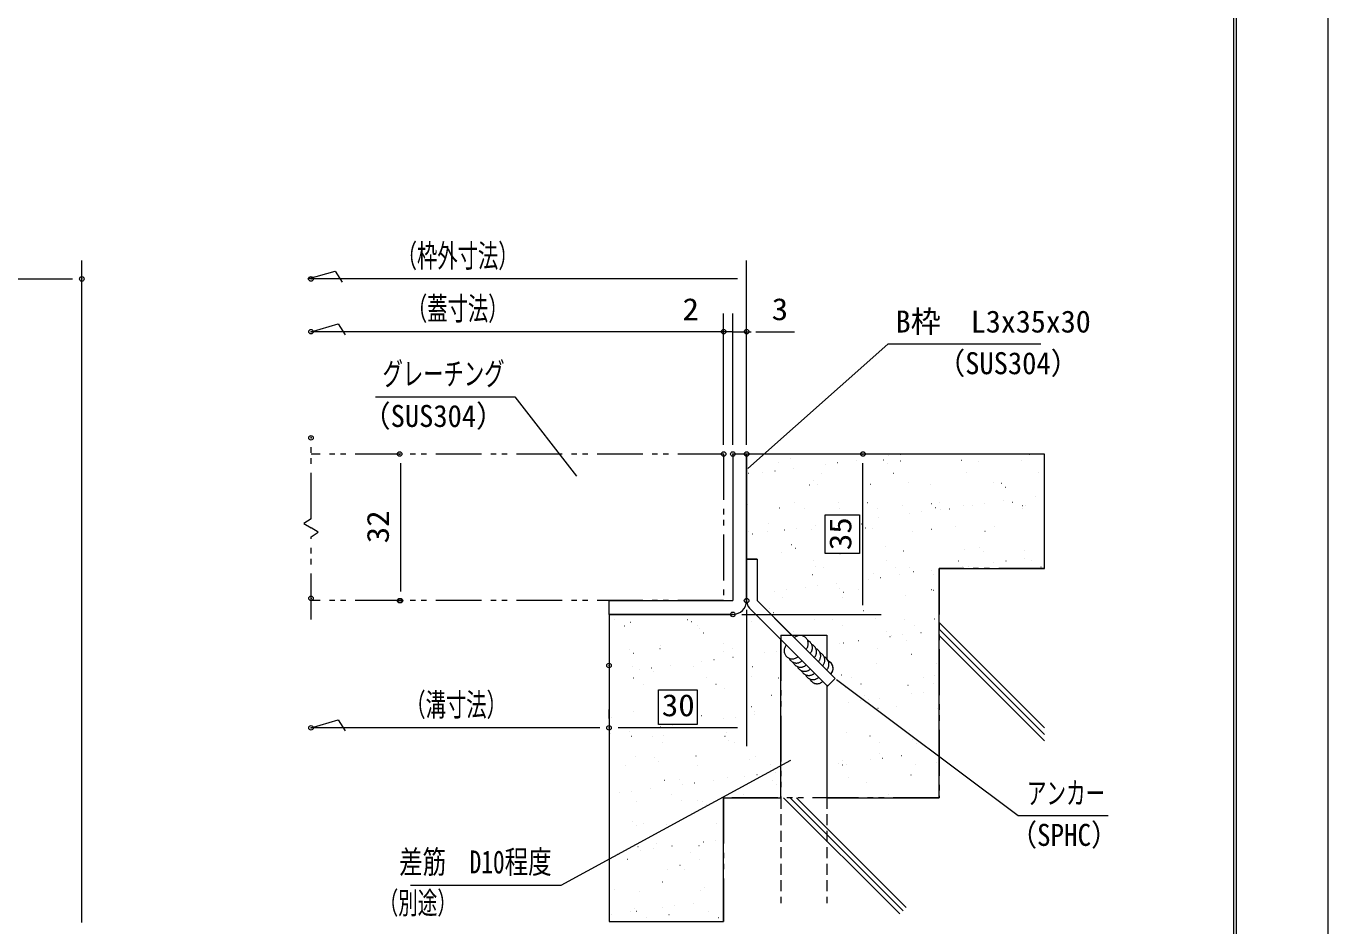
# Model space of a CAD drawing. Units: millimetres, scale not verified. Extents: x -1050 to 1050, y -742 to 742.
# Drawn here: x 340 to 1050, y -491 to 0 of the extents above; entities that cross this region are included whole.
import ezdxf
from ezdxf.enums import TextEntityAlignment as Align

# ---------------------------------------------------------------- set-up
doc = ezdxf.new("R2010")
doc.units = ezdxf.units.MM
doc.header["$LTSCALE"] = 5
doc.header["$PDMODE"] = 32
doc.header["$PDSIZE"] = 2.5
doc.linetypes.add('DASHED1', pattern=[1.8, 1.2, -0.6])
doc.linetypes.add('DOUBLE_CHAIN1', pattern=[8.8, 5, -1, 0.6, -0.6, 0.6, -1])
for name, color, linetype, lineweight in [('0-0_7-図\u3000枠', 4, 'Continuous', 9), ('0-1_寸法注釈', 2, 'Continuous', 9), ('0-2_想像線', 134, 'DOUBLE_CHAIN1', 9), ('0-3_ハッチング', 4, 'Continuous', 9), ('0-5_DEFPOINTS', 134, 'Continuous', 9), ('0-6_枠', 7, 'Continuous', 9), ('0-7_蓋', 5, 'Continuous', 9)]:
    doc.layers.add(name, color=color, linetype=linetype, lineweight=lineweight)
doc.styles.add('ＭＳ ゴシック', font='')
doc.styles.get('ＭＳ ゴシック').set_extended_font_data('MS Gothic')

msp = doc.modelspace()

# ---------------------------------------------------------------- linework, layer by layer
at = {"layer": '0-0_7-図\u3000枠'}
msp.add_line((998.75, -691.25), (998.75, 691.25), dxfattribs=at)
msp.add_lwpolyline([(-975, 692.5), (1000, 692.5), (1000, -692.5)], dxfattribs=at)
at = {"layer": '0-1_寸法注釈'}
for p, q in [((370.45, -489.065), (370.45, -127.974)), ((493.745, -137.974), (508.548, -133.646)), ((508.548, -133.646), (512.376, -139.722)), ((732.95, -228.471), (732.95, -127.974)), ((278.93, -137.974), (365.45, -137.974)), ((727.95, -137.974), (495.45, -137.974)), ((720.45, -228.471), (720.45, -156.755)), ((720.45, -228.471), (720.45, -156.755)), ((725.45, -228.471), (725.45, -156.755)), ((725.45, -228.471), (725.45, -156.755)), ((732.95, -228.471), (732.95, -156.755)), ((720.45, -166.755), (495.45, -166.755)), ((715.45, -166.755), (694.337, -166.755)), ((720.45, -166.755), (715.45, -166.755)), ((725.45, -166.755), (720.45, -166.755)), ((725.45, -166.755), (732.95, -166.755)), ((730.45, -166.755), (735.45, -166.755)), ((737.95, -166.755), (759.063, -166.755)), ((544.185, -238.471), (544.185, -308.471)), ((796.393, -315.971), (796.393, -238.471)), ((732.95, -318.471), (732.95, -392.826)), ((730.45, -320.971), (806.393, -320.971)), ((657.95, -377.826), (657.95, -372.826)), ((495.45, -382.826), (510.253, -378.497)), ((652.95, -382.826), (495.45, -382.826)), ((510.253, -378.497), (514.08, -384.574)), ((727.95, -382.826), (662.95, -382.826))]:
    msp.add_line(p, q, dxfattribs=at)
for points in [[(495.45, -166.755), (510.253, -162.426), (514.08, -168.503)], [(893.376, -173.5), (810.026, -173.5), (733.702, -241.299)], [(530.622, -202.293), (606.589, -202.293), (640.222, -245.508)], [(930.133, -430.768), (881.08, -430.768), (782.013, -356.577)], [(549.657, -468.619), (631.881, -468.619), (757.025, -400.445)]]:
    msp.add_lwpolyline(points, dxfattribs=at)
at = {"layer": '0-2_想像線'}
for p, q in [((495.45, -268.801), (495.45, -224.133)), ((895.45, -233.471), (732.95, -233.471)), ((499.377, -276.093), (495.45, -273.761)), ((495.45, -278.721), (499.377, -276.093)), ((495.45, -323.681), (495.45, -278.721)), ((837.95, -295.971), (837.95, -420.971)), ((895.45, -295.971), (837.95, -295.971)), ((657.95, -320.971), (657.95, -488.471)), ((751.7, -332.221), (751.7, -420.971)), ((751.7, -332.221), (776.7, -332.221)), ((776.7, -332.221), (776.7, -345.176)), ((776.7, -359.603), (776.7, -420.971)), ((720.45, -420.971), (720.45, -488.471)), ((837.95, -420.971), (720.45, -420.971))]:
    msp.add_line(p, q, dxfattribs=at)
at = {"layer": '0-2_想像線', "linetype": 'DASHED1'}
for p, q in [((751.7, -420.971), (751.7, -478.471)), ((776.7, -420.971), (776.7, -478.471))]:
    msp.add_line(p, q, dxfattribs=at)
at = {"layer": '0-2_想像線'}
msp.add_lwpolyline([(495.45, -268.801), (491.523, -271.43), (495.45, -273.761)], dxfattribs=at)
for centre, start, end in [((762.151, -336.923), 315, 135), ((757.892, -340.796), 135, 315), ((764.407, -339.178), 315, 65.97458), ((766.662, -341.433), 315, 65.97458), ((768.917, -343.689), 315, 65.97458), ((760.148, -343.051), 204.02542, 315), ((762.403, -345.306), 204.02542, 315), ((771.172, -345.944), 315, 65.97458), ((773.428, -348.199), 315, 65.97458), ((775.683, -350.455), 315, 65.97458), ((764.658, -347.562), 204.02542, 315), ((766.914, -349.817), 204.02542, 315), ((769.169, -352.072), 204.02542, 315), ((771.424, -354.327), 204.02542, 315)]:
    msp.add_arc(centre, 4.455, start, end, dxfattribs=at)
at = {"layer": '0-3_ハッチング'}
for p, q in [((789.242, -233.471), (789.292, -233.471)), ((816.801, -233.608), (816.851, -233.608)), ((817.838, -233.471), (817.888, -233.471)), ((817.838, -233.471), (817.888, -233.471)), ((821.933, -233.471), (821.983, -233.471)), ((821.933, -233.471), (821.983, -233.471)), ((887.314, -233.471), (887.364, -233.471)), ((750.186, -238.355), (750.236, -238.355)), ((756.852, -236.191), (756.902, -236.191)), ((758.755, -241.25), (758.805, -241.25)), ((776.005, -238.979), (776.055, -238.979)), ((782.616, -238.109), (782.666, -238.109)), ((782.674, -238.511), (782.724, -238.511)), ((792.941, -236.749), (792.991, -236.749)), ((807.671, -236.627), (807.721, -236.627)), ((810.011, -238.772), (810.061, -238.772)), ((810.191, -234.478), (810.241, -234.478)), ((816.975, -237.275), (817.025, -237.275)), ((850.219, -236.851), (850.269, -236.851)), ((859.238, -237.75), (859.288, -237.75)), ((882.707, -237.007), (882.757, -237.007)), ((734.049, -243.997), (734.099, -243.997)), ((741.82, -243.479), (741.87, -243.479)), ((748.43, -242.609), (748.48, -242.609)), ((769.493, -247.774), (769.543, -247.774)), ((773.599, -243.925), (773.649, -243.925)), ((813.148, -243.853), (813.198, -243.853)), ((852.698, -243.782), (852.748, -243.782)), ((892.248, -243.71), (892.298, -243.71)), ((733.058, -251.498), (733.108, -251.498)), ((767.359, -250.263), (767.409, -250.263)), ((771.834, -249.919), (771.884, -249.919)), ((800.603, -249.839), (800.653, -249.839)), ((821.06, -248.897), (821.11, -248.897)), ((833.09, -249.994), (833.14, -249.994)), ((867.392, -248.759), (867.442, -248.759)), ((871.879, -249.333), (871.929, -249.333)), ((874.22, -251.478), (874.27, -251.478)), ((895.45, -252.313), (895.5, -252.313)), ((733.656, -261.065), (733.706, -261.065)), ((759.22, -260.033), (759.27, -260.033)), ((782.882, -260.043), (782.932, -260.043)), ((798.77, -259.961), (798.82, -259.961)), ((817.775, -261.746), (817.825, -261.746)), ((833.701, -260.48), (833.751, -260.48)), ((836.042, -262.625), (836.092, -262.625)), ((838.319, -259.889), (838.369, -259.889)), ((851.019, -261.322), (851.069, -261.322)), ((856.086, -261.318), (856.136, -261.318)), ((862.696, -260.448), (862.746, -260.448)), ((873.021, -259.089), (873.071, -259.089)), ((877.869, -259.817), (877.919, -259.817)), ((883.507, -261.478), (883.557, -261.478)), ((885.268, -261.603), (885.318, -261.603)), ((890.271, -256.818), (890.321, -256.818)), ((750.986, -262.826), (751.036, -262.826)), ((764.576, -263.445), (764.626, -263.445)), ((775.768, -268.895), (775.818, -268.895)), ((775.768, -268.895), (775.818, -268.895)), ((783.474, -262.982), (783.524, -262.982)), ((804.125, -263.373), (804.175, -263.373)), ((804.65, -268.09), (804.7, -268.09)), ((821.9, -265.819), (821.95, -265.819)), ((828.511, -264.949), (828.561, -264.949)), ((838.835, -263.589), (838.885, -263.589)), ((843.675, -263.301), (843.725, -263.301)), ((883.225, -263.229), (883.275, -263.229)), ((733.858, -275.969), (733.908, -275.969)), ((744.306, -275.799), (744.356, -275.799)), ((744.705, -271.19), (744.755, -271.19)), ((753.529, -274.82), (753.579, -274.82)), ((760.14, -273.95), (760.19, -273.95)), ((768.159, -274.733), (768.209, -274.733)), ((770.464, -272.59), (770.514, -272.59)), ((775.768, -270.575), (775.818, -270.575)), ((775.768, -271.892), (775.818, -271.892)), ((795.523, -271.626), (795.573, -271.626)), ((797.864, -273.771), (797.914, -273.771)), ((801.403, -274.309), (801.453, -274.309)), ((823.405, -275.656), (823.455, -275.656)), ((833.89, -274.465), (833.94, -274.465)), ((847.091, -272.749), (847.141, -272.749)), ((862.955, -275.584), (863.005, -275.584)), ((868.192, -273.229), (868.242, -273.229)), ((895.45, -271.018), (895.5, -271.018)), ((736.279, -277.091), (736.329, -277.091)), ((757.345, -282.773), (757.395, -282.773)), ((808.913, -283.895), (808.963, -283.895)), ((895.45, -277.398), (895.5, -277.398)), ((751.786, -287.297), (751.836, -287.297)), ((759.686, -284.918), (759.736, -284.918)), ((783.86, -287.77), (783.91, -287.77)), ((783.86, -287.77), (783.91, -287.77)), ((818.575, -286.217), (818.625, -286.217)), ((851.819, -285.793), (851.869, -285.793)), ((859.731, -284.332), (859.781, -284.332)), ((862.072, -286.477), (862.122, -286.477)), ((884.307, -285.948), (884.357, -285.948)), ((884.73, -290.429), (884.78, -290.429)), ((895.45, -289.018), (895.5, -289.018)), ((769.477, -291.835), (769.527, -291.835)), ((770.735, -295.042), (770.785, -295.042)), ((774.833, -295.247), (774.883, -295.247)), ((809.027, -291.763), (809.077, -291.763)), ((814.382, -295.175), (814.432, -295.175)), ((821.553, -295.478), (821.603, -295.478)), ((823.894, -297.623), (823.944, -297.623)), ((833.609, -297.159), (833.659, -297.159)), ((837.95, -296.434), (838, -296.434)), ((848.576, -291.691), (848.626, -291.691)), ((850.545, -294.93), (850.595, -294.93)), ((853.932, -295.103), (853.982, -295.103)), ((855.295, -295.971), (855.345, -295.971)), ((867.795, -292.659), (867.845, -292.659)), ((872.433, -295.971), (872.483, -295.971)), ((874.405, -291.789), (874.455, -291.789)), ((888.126, -291.619), (888.176, -291.619)), ((893.481, -295.031), (893.531, -295.031)), ((894.957, -295.971), (895.007, -295.971)), ((768.959, -299.204), (769.009, -299.204)), ((782.174, -303.931), (782.224, -303.931)), ((799.424, -301.66), (799.474, -301.66)), ((802.203, -298.78), (802.253, -298.78)), ((806.034, -300.79), (806.084, -300.79)), ((816.359, -299.431), (816.409, -299.431)), ((834.69, -298.936), (834.74, -298.936)), ((747.988, -308.432), (748.038, -308.432)), ((752.586, -311.767), (752.636, -311.767)), ((754.563, -307.601), (754.613, -307.601)), ((765.238, -306.161), (765.288, -306.161)), ((771.849, -305.29), (771.899, -305.29)), ((783.376, -306.625), (783.426, -306.625)), ((785.074, -311.923), (785.124, -311.923)), ((785.716, -308.77), (785.766, -308.77)), ((794.113, -307.53), (794.163, -307.53)), ((819.375, -310.687), (819.425, -310.687)), ((833.662, -307.458), (833.712, -307.458)), ((834.943, -307.748), (834.993, -307.748)), ((745.198, -317.771), (745.248, -317.771)), ((796.765, -318.894), (796.815, -318.894)), ((661.085, -323.853), (661.135, -323.853)), ((669.727, -325.179), (669.777, -325.179)), ((675.21, -320.971), (675.26, -320.971)), ((675.21, -320.971), (675.26, -320.971)), ((700.635, -323.781), (700.685, -323.781)), ((702.97, -324.755), (703.02, -324.755)), ((735.458, -324.91), (735.508, -324.91)), ((739.164, -322.067), (739.214, -322.067)), ((740.184, -323.709), (740.234, -323.709)), ((741.897, -324.8), (741.947, -324.8)), ((741.897, -324.8), (741.947, -324.8)), ((747.539, -319.916), (747.589, -319.916)), ((769.759, -323.675), (769.809, -323.675)), ((779.734, -323.637), (779.784, -323.637)), ((803.003, -323.251), (803.053, -323.251)), ((819.284, -323.565), (819.334, -323.565)), ((835.49, -323.406), (835.54, -323.406)), ((837.95, -321.519), (838, -321.519)), ((837.95, -325.436), (895.45, -382.936)), ((666.441, -327.265), (666.491, -327.265)), ((705.99, -327.193), (706.04, -327.193)), ((707.02, -328.918), (707.07, -328.918)), ((709.361, -331.063), (709.411, -331.063)), ((758.587, -330.041), (758.637, -330.041)), ((785.089, -327.049), (785.139, -327.049)), ((809.406, -330.477), (809.456, -330.477)), ((811.133, -333.001), (811.183, -333.001)), ((811.747, -332.622), (811.797, -332.622)), ((817.744, -332.13), (817.794, -332.13)), ((824.639, -326.977), (824.689, -326.977)), ((828.069, -330.771), (828.119, -330.771)), ((837.95, -328.971), (895.45, -386.471)), ((837.95, -329.47), (838, -329.47)), ((837.95, -332.507), (895.45, -390.007)), ((668.842, -340.064), (668.892, -340.064)), ((685.721, -339.547), (685.771, -339.547)), ((685.842, -337.898), (685.892, -337.898)), ((720.143, -336.662), (720.193, -336.662)), ((725.27, -339.475), (725.32, -339.475)), ((751.7, -337.532), (751.75, -337.532)), ((776.948, -337.501), (776.998, -337.501)), ((783.558, -336.631), (783.608, -336.631)), ((785.874, -336.394), (785.924, -336.394)), ((793.883, -335.272), (793.933, -335.272)), ((804.369, -339.332), (804.419, -339.332)), ((820.176, -335.158), (820.226, -335.158)), ((837.95, -335.457), (838, -335.457)), ((671.183, -342.209), (671.233, -342.209)), ((708.577, -346.503), (708.627, -346.503)), ((715.187, -345.632), (715.237, -345.632)), ((720.41, -341.187), (720.46, -341.187)), ((725.512, -344.273), (725.562, -344.273)), ((742.762, -342.002), (742.812, -342.002)), ((749.373, -341.132), (749.423, -341.132)), ((751.7, -340.825), (751.75, -340.825)), ((751.7, -340.825), (751.75, -340.825)), ((803.803, -347.721), (803.853, -347.721)), ((822.796, -342.747), (822.846, -342.747)), ((836.29, -347.877), (836.34, -347.877)), ((837.95, -346.604), (838, -346.604)), ((670.527, -349.649), (670.577, -349.649)), ((674.391, -351.003), (674.441, -351.003)), ((681.002, -350.133), (681.052, -350.133)), ((682.232, -352.334), (682.282, -352.334)), ((691.327, -348.774), (691.377, -348.774)), ((703.77, -349.225), (703.82, -349.225)), ((733.05, -352.77), (733.1, -352.77)), ((735.391, -354.915), (735.441, -354.915)), ((736.258, -349.381), (736.308, -349.381)), ((784.618, -353.893), (784.668, -353.893)), ((835.436, -354.33), (835.486, -354.33)), ((671.342, -355.655), (671.392, -355.655)), ((676.697, -359.067), (676.747, -359.067)), ((710.892, -355.583), (710.942, -355.583)), ((716.247, -358.995), (716.297, -358.995)), ((720.943, -361.133), (720.993, -361.133)), ((750.441, -355.511), (750.491, -355.511)), ((751.7, -356.313), (751.75, -356.313)), ((751.7, -356.313), (751.75, -356.313)), ((786.674, -360.864), (786.724, -360.864)), ((789.991, -355.439), (790.041, -355.439)), ((795.346, -358.851), (795.396, -358.851)), ((820.976, -359.629), (821.026, -359.629)), ((829.54, -355.367), (829.59, -355.367)), ((834.896, -358.779), (834.946, -358.779)), ((837.777, -356.475), (837.827, -356.475)), ((837.95, -356.633), (838, -356.633)), ((837.95, -360.725), (838, -360.725)), ((684.902, -363.704), (684.952, -363.704)), ((684.902, -363.704), (684.952, -363.704)), ((684.902, -364.293), (684.952, -364.293)), ((746.44, -365.04), (746.49, -365.04)), ((751.7, -362.616), (751.75, -362.616)), ((788.657, -368.842), (788.707, -368.842)), ((795.268, -367.972), (795.318, -367.972)), ((797.258, -365.476), (797.308, -365.476)), ((799.599, -367.621), (799.649, -367.621)), ((805.593, -366.612), (805.643, -366.612)), ((822.843, -364.341), (822.893, -364.341)), ((829.453, -363.471), (829.503, -363.471)), ((837.95, -362.352), (838, -362.352)), ((837.95, -362.352), (838, -362.352)), ((671.327, -374.12), (671.377, -374.12)), ((708.262, -376.186), (708.312, -376.186)), ((735.527, -371.277), (735.577, -371.277)), ((737.058, -373.852), (737.108, -373.852)), ((737.221, -375.614), (737.271, -375.614)), ((751.7, -373.708), (751.75, -373.708)), ((804.603, -372.192), (804.653, -372.192)), ((814.626, -371.134), (814.676, -371.134)), ((837.09, -372.348), (837.14, -372.348)), ((837.95, -371.688), (838, -371.688)), ((659.035, -377.208), (659.085, -377.208)), ((686.101, -382.344), (686.151, -382.344)), ((692.711, -381.474), (692.761, -381.474)), ((695.115, -380.951), (695.165, -380.951)), ((696.682, -380.951), (696.732, -380.951)), ((696.682, -380.951), (696.732, -380.951)), ((720.286, -377.843), (720.336, -377.843)), ((726.897, -376.973), (726.947, -376.973)), ((810.648, -377.746), (810.698, -377.746)), ((658.526, -385.974), (658.576, -385.974)), ((668.85, -384.615), (668.9, -384.615)), ((670.084, -387.333), (670.134, -387.333)), ((681.599, -387.457), (681.649, -387.457)), ((687.442, -386.839), (687.492, -386.839)), ((720.903, -387.769), (720.953, -387.769)), ((721.148, -387.385), (721.198, -387.385)), ((721.743, -385.603), (721.793, -385.603)), ((723.244, -389.914), (723.294, -389.914)), ((751.7, -387.701), (751.75, -387.701)), ((787.474, -385.335), (787.524, -385.335)), ((800.248, -387.241), (800.298, -387.241)), ((821.776, -384.099), (821.826, -384.099)), ((823.289, -389.329), (823.339, -389.329)), ((686.954, -390.869), (687.004, -390.869)), ((726.504, -390.797), (726.554, -390.797)), ((805.403, -396.663), (805.453, -396.663)), ((805.603, -390.653), (805.653, -390.653)), ((825.63, -391.474), (825.68, -391.474)), ((834.552, -395.682), (834.602, -395.682)), ((837.89, -396.818), (837.94, -396.818)), ((837.95, -396.773), (838, -396.773)), ((666.685, -403.223), (666.735, -403.223)), ((672.127, -398.591), (672.177, -398.591)), ((682.725, -398.916), (682.775, -398.916)), ((685.066, -401.061), (685.116, -401.061)), ((705.37, -398.167), (705.42, -398.167)), ((706.234, -403.151), (706.284, -403.151)), ((734.292, -400.039), (734.342, -400.039)), ((737.858, -398.322), (737.908, -398.322)), ((745.784, -403.08), (745.834, -403.08)), ((783.116, -402.454), (783.166, -402.454)), ((785.111, -400.475), (785.161, -400.475)), ((785.334, -403.008), (785.384, -403.008)), ((787.452, -402.62), (787.502, -402.62)), ((800.367, -400.183), (800.417, -400.183)), ((806.977, -399.312), (807.027, -399.312)), ((817.302, -397.953), (817.352, -397.953)), ((824.883, -402.936), (824.933, -402.936)), ((836.678, -401.598), (836.728, -401.598)), ((688.242, -411.31), (688.292, -411.31)), ((696.115, -411.185), (696.165, -411.185)), ((714.745, -411.455), (714.795, -411.455)), ((722.543, -410.074), (722.593, -410.074)), ((731.995, -409.184), (732.045, -409.184)), ((738.606, -408.314), (738.656, -408.314)), ((746.933, -411.622), (746.983, -411.622)), ((748.931, -406.954), (748.981, -406.954)), ((751.7, -406.59), (751.75, -406.59)), ((788.274, -409.806), (788.324, -409.806)), ((822.576, -408.57), (822.626, -408.57)), ((663.624, -418.185), (663.674, -418.185)), ((670.235, -417.315), (670.285, -417.315)), ((680.56, -415.956), (680.61, -415.956)), ((697.81, -413.684), (697.86, -413.684)), ((704.42, -412.814), (704.47, -412.814)), ((749.274, -413.767), (749.324, -413.767)), ((751.7, -412.786), (751.75, -412.786)), ((751.7, -415.99), (751.75, -415.99)), ((798.501, -412.744), (798.551, -412.744)), ((672.927, -423.061), (672.977, -423.061)), ((691.856, -419.259), (691.906, -419.259)), ((697.211, -422.671), (697.261, -422.671)), ((706.17, -422.637), (706.22, -422.637)), ((708.755, -422.768), (708.805, -422.768)), ((711.096, -424.913), (711.146, -424.913)), ((731.405, -419.187), (731.455, -419.187)), ((734.206, -420.971), (734.256, -420.971)), ((734.206, -420.971), (734.256, -420.971)), ((753.129, -420.971), (816.539, -484.382)), ((756.664, -420.971), (818.307, -482.614)), ((760.2, -420.971), (820.075, -480.846)), ((810.505, -419.043), (810.555, -419.043)), ((813.531, -420.971), (813.581, -420.971)), ((813.531, -420.971), (813.581, -420.971)), ((670.577, -433.914), (670.627, -433.914)), ((672.918, -436.059), (672.968, -436.059)), ((676.942, -435.025), (676.992, -435.025)), ((689.042, -435.78), (689.092, -435.78)), ((716.491, -434.953), (716.541, -434.953)), ((720.45, -433.484), (720.5, -433.484)), ((683.967, -446.184), (684.017, -446.184)), ((706.97, -447.108), (707.02, -447.108)), ((709.519, -445.025), (709.569, -445.025)), ((716.13, -444.155), (716.18, -444.155)), ((720.45, -443.586), (720.5, -443.586)), ((720.45, -443.586), (720.5, -443.586)), ((658.084, -451.797), (658.134, -451.797)), ((662.563, -451.133), (662.613, -451.133)), ((673.727, -447.532), (673.777, -447.532)), ((675.334, -449.526), (675.384, -449.526)), ((681.944, -448.655), (681.994, -448.655)), ((692.269, -447.296), (692.319, -447.296)), ((702.113, -451.061), (702.163, -451.061)), ((667.918, -454.545), (667.968, -454.545)), ((689.842, -460.251), (689.892, -460.251)), ((696.608, -457.767), (696.658, -457.767)), ((698.949, -459.912), (698.999, -459.912)), ((707.468, -454.473), (707.518, -454.473)), ((687.198, -466.827), (687.248, -466.827)), ((720.45, -462.743), (720.5, -462.743)), ((658.43, -468.913), (658.48, -468.913)), ((660.771, -471.058), (660.821, -471.058)), ((674.527, -472.003), (674.577, -472.003)), ((707.77, -471.579), (707.82, -471.579)), ((709.997, -470.036), (710.047, -470.036)), ((671.82, -481.183), (671.87, -481.183)), ((687.043, -480.866), (687.093, -480.866)), ((693.654, -479.996), (693.704, -479.996)), ((703.979, -478.637), (704.029, -478.637)), ((720.45, -476.468), (720.5, -476.468)), ((658.154, -484.566), (658.204, -484.566)), ((659.468, -484.497), (659.518, -484.497)), ((669.793, -483.137), (669.843, -483.137)), ((672.82, -482.935), (672.87, -482.935)), ((678.175, -486.347), (678.225, -486.347)), ((681.51, -488.471), (681.56, -488.471)), ((690.642, -484.722), (690.692, -484.722)), ((712.369, -482.863), (712.419, -482.863)), ((717.725, -486.275), (717.775, -486.275)), ((720.45, -488.011), (720.5, -488.011))]:
    msp.add_line(p, q, dxfattribs=at)
for points in [[(732.95, -233.471), (732.95, -290.853), (738.7, -290.853), (738.7, -313.471), (757.45, -332.221), (776.7, -332.221), (776.7, -345.176)], [(778.833, -353.605), (781.21, -355.982), (777.144, -360.047), (776.7, -359.603), (776.7, -420.971), (837.95, -420.971), (837.95, -295.971), (895.45, -295.971), (895.45, -233.471), (732.95, -233.471)], [(751.7, -420.971), (751.7, -334.603), (734.634, -317.537)], [(725.45, -320.971), (657.95, -320.971), (657.95, -488.471), (720.45, -488.471), (720.45, -420.971), (751.7, -420.971)]]:
    msp.add_lwpolyline(points, dxfattribs=at)
for points in [[(775.768, -287.77), (775.768, -266.673), (794.518, -266.673), (794.518, -287.77)], [(684.902, -362.201), (705.998, -362.201), (705.998, -380.951), (684.902, -380.951)]]:
    msp.add_lwpolyline(points, close=True, dxfattribs=at)
for centre, radius, start, end in [((725.45, -313.471), 7.5, 270, 0), ((738.7, -313.471), 5.75, 180, 225), ((773.428, -348.199), 4.455, 24.02542, 42.73698), ((775.683, -350.455), 4.455, 315, 65.97458)]:
    msp.add_arc(centre, radius, start, end, dxfattribs=at)
at = {"layer": '0-5_DEFPOINTS'}
msp.add_lwpolyline([(-1050, -742.5), (-1050, 742.5), (1050, 742.5), (1050, -742.5)], close=True, dxfattribs=at)
for p in [(370.45, -137.974), (495.45, -137.974), (495.45, -166.755), (720.45, -166.755), (732.95, -166.755), (495.45, -224.646), (543.742, -233.471), (720.45, -233.471), (725.45, -233.471), (732.95, -233.471), (796.393, -233.471), (495.45, -312.221), (543.742, -313.471), (544.185, -313.471), (732.95, -313.471), (725.45, -320.971), (657.95, -348.86), (495.45, -382.826), (657.95, -382.826), (657.95, -382.826)]:
    msp.add_point(p, dxfattribs=at)
at = {"layer": '0-6_枠'}
for p, q in [((725.45, -233.471), (725.45, -313.471)), ((732.95, -233.471), (725.45, -233.471)), ((732.95, -313.471), (732.95, -233.471)), ((732.95, -290.853), (732.95, -313.471)), ((738.7, -290.853), (732.95, -290.853)), ((738.7, -290.853), (738.7, -313.471)), ((657.95, -313.471), (725.45, -313.471)), ((657.95, -320.971), (657.95, -313.471)), ((777.144, -360.047), (734.634, -317.537)), ((781.21, -355.982), (738.7, -313.471)), ((657.95, -320.971), (725.45, -320.971)), ((777.144, -360.047), (781.21, -355.982))]:
    msp.add_line(p, q, dxfattribs=at)
for centre, radius, start, end in [((725.45, -313.471), 7.5, 270, 0), ((738.7, -313.471), 5.75, 180, 225)]:
    msp.add_arc(centre, radius, start, end, dxfattribs=at)
at = {"layer": '0-7_蓋', "linetype": 'DOUBLE_CHAIN1'}
for p, q in [((720.45, -233.471), (495.45, -233.471)), ((720.45, -233.471), (720.45, -313.471)), ((720.45, -313.471), (495.45, -313.471))]:
    msp.add_line(p, q, dxfattribs=at)

# ---------------------------------------------------------------- texts
at = {"layer": '0-1_寸法注釈', "color": 7, "style": 'ＭＳ ゴシック'}
for s, height, width, p in [('（枠外寸法）', 12.5, 0.65, (542.156, -135.38)), ('（蓋寸法）', 12.5, 0.65, (547.739, -164.16)), ('2', 12.02, 1.1, (698.027, -164.068)), ('3', 12.02, 1.1, (746.64, -164.068)), ('（SUS304）', 12.02, 0.95, (836.597, -193.55)), ('グレーチング', 12.5, 0.65, (534.467, -199.699)), ('（SUS304）', 12.02, 0.95, (523.271, -222.343)), ('（溝寸法）', 12.5, 0.65, (546.861, -380.231)), ('30', 12.02, 1.1, (686.717, -380.139)), ('アンカー', 12.02, 0.65, (885.857, -428.081)), ('（SPHC）', 12.03, 0.9, (876.584, -450.87)), ('差筋\u3000D10程度', 12.51, 0.75, (543.501, -466.024)), ('（別途）', 12.02, 0.65, (532.364, -487.988))]:
    msp.add_text(s, height=height, dxfattribs=dict(at, width=width)).set_placement(p, align=Align.BOTTOM_LEFT)
msp.add_text('B枠\u3000L3x35x30', height=12.02, dxfattribs=at).set_placement((814.279, -170.813), align=Align.BOTTOM_LEFT)
at = {"layer": '0-1_寸法注釈', "color": 7, "style": 'ＭＳ ゴシック', "width": 1.1}
for s, p in [('32', (541.498, -282.205)), ('35', (793.706, -285.955))]:
    msp.add_text(s, height=12.02, rotation=90, dxfattribs=at).set_placement(p, align=Align.BOTTOM_LEFT)

doc.saveas('drawing.dxf')
